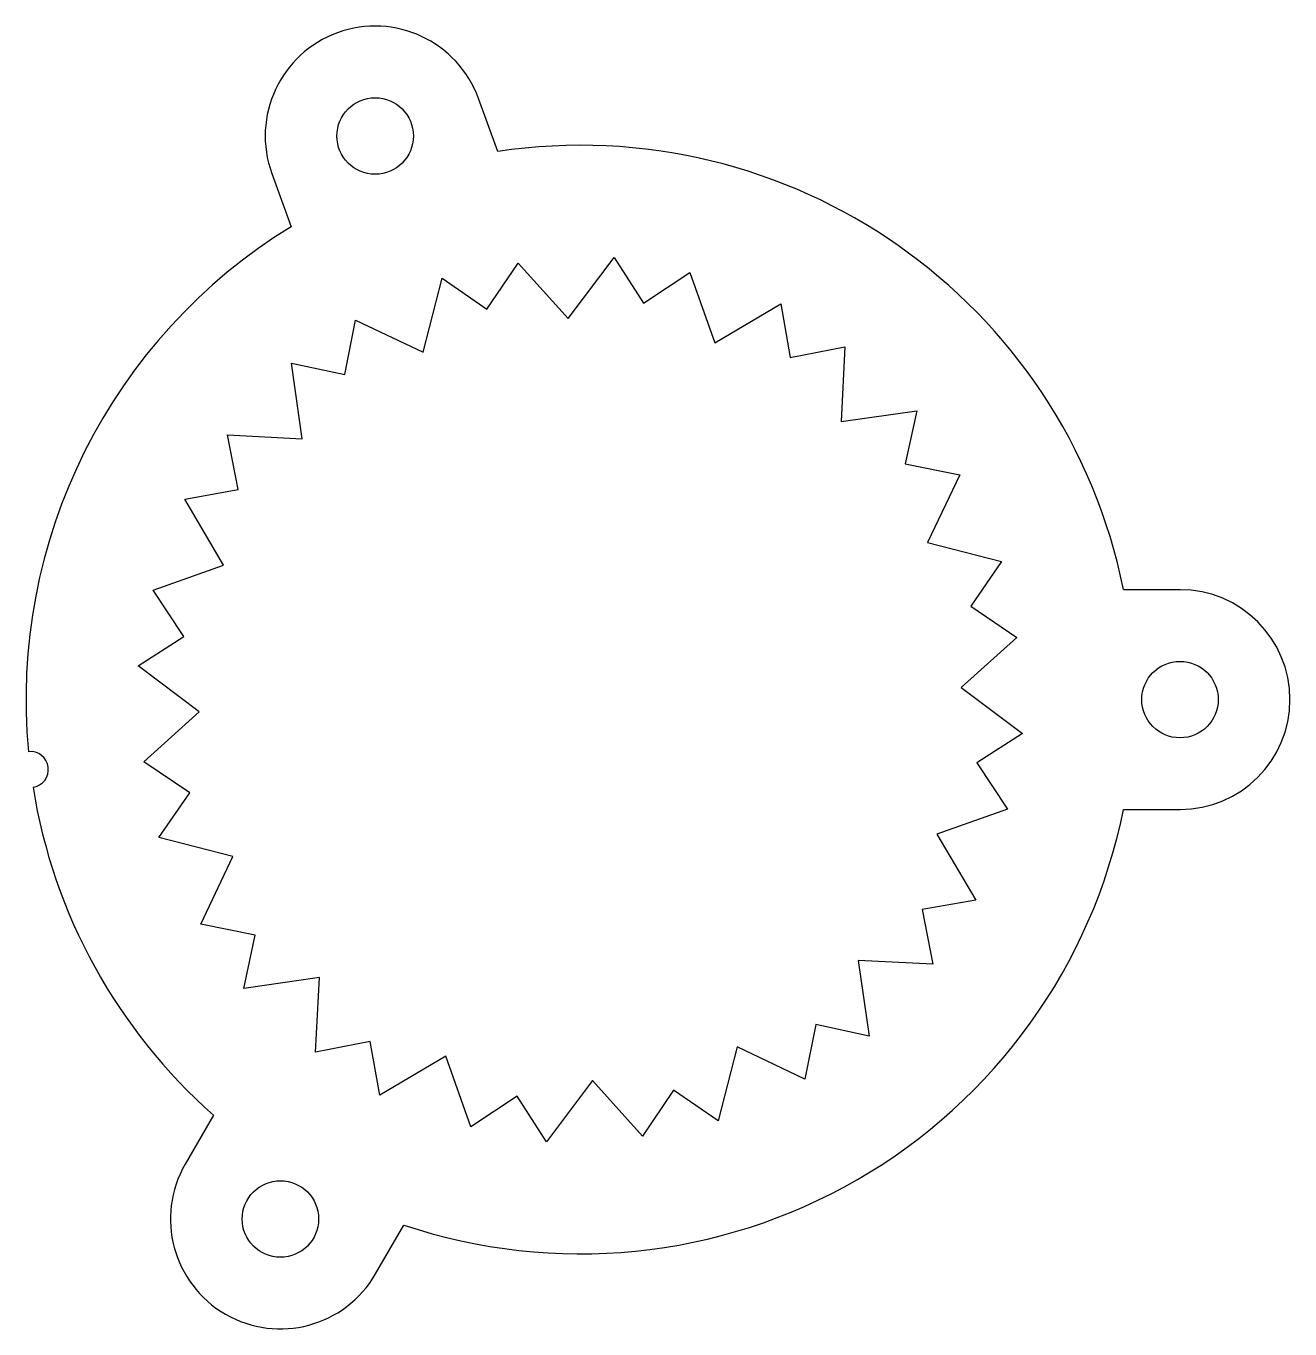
# Model space of a CAD drawing. Header units: millimetres. Extents: x -46 to 59, y -53 to 56.
import ezdxf

# ---------------------------------------------------------------- set-up
doc = ezdxf.new("R2010")
doc.units = ezdxf.units.MM

msp = doc.modelspace()

# ---------------------------------------------------------------- linework, layer by layer
for p, q in [((-6.91, 45.87), (-8.52, 50.32)), ((-25.81, 44.03), (-24.2, 39.58)), ((-7.81, 32.68), (-5.21, 36.53)), ((-5.21, 36.53), (-1.02, 31.89)), ((-1.02, 31.89), (2.83, 37.01)), ((2.83, 37.01), (5.29, 33.18)), ((-13.14, 29.07), (-11.55, 35.27)), ((-11.55, 35.27), (-7.81, 32.68)), ((5.29, 33.18), (9.16, 35.75)), ((9.16, 35.75), (11.26, 29.85)), ((11.26, 29.85), (16.78, 33.11)), ((16.78, 33.11), (17.58, 28.63)), ((-19.72, 27.2), (-18.8, 31.76)), ((-18.8, 31.76), (-13.14, 29.07)), ((17.58, 28.63), (22.15, 29.52)), ((22.15, 29.52), (21.83, 23.27)), ((-24.17, 28.17), (-19.72, 27.2)), ((-23.27, 21.83), (-24.17, 28.17)), ((21.83, 23.27), (28.17, 24.17)), ((28.17, 24.17), (27.2, 19.72)), ((-29.52, 22.15), (-23.27, 21.83)), ((-28.63, 17.58), (-29.52, 22.15)), ((27.2, 19.72), (31.76, 18.8)), ((31.76, 18.8), (29.07, 13.14)), ((-33.11, 16.78), (-28.63, 17.58)), ((-29.85, 11.26), (-33.11, 16.78)), ((29.07, 13.14), (35.27, 11.55)), ((-35.75, 9.16), (-29.85, 11.26)), ((35.27, 11.55), (32.68, 7.81)), ((-33.18, 5.29), (-35.75, 9.16)), ((50.2, 9.2), (45.47, 9.2)), ((32.68, 7.81), (36.53, 5.21)), ((-37.01, 2.83), (-33.18, 5.29)), ((36.53, 5.21), (31.89, 1.02)), ((-31.89, -1.02), (-37.01, 2.83)), ((31.89, 1.02), (37.01, -2.83)), ((-36.53, -5.21), (-31.89, -1.02)), ((37.01, -2.83), (33.18, -5.29)), ((-32.68, -7.81), (-36.53, -5.21)), ((33.18, -5.29), (35.75, -9.16)), ((-35.27, -11.55), (-32.68, -7.81)), ((35.75, -9.16), (29.85, -11.26)), ((45.47, -9.2), (50.2, -9.2)), ((-29.07, -13.14), (-35.27, -11.55)), ((29.85, -11.26), (33.11, -16.78)), ((-31.76, -18.8), (-29.07, -13.14)), ((33.11, -16.78), (28.63, -17.58)), ((28.63, -17.58), (29.52, -22.15)), ((-27.2, -19.72), (-31.76, -18.8)), ((-28.17, -24.17), (-27.2, -19.72)), ((23.27, -21.83), (24.17, -28.17)), ((29.52, -22.15), (23.27, -21.83)), ((-21.83, -23.27), (-28.17, -24.17)), ((-22.15, -29.52), (-21.83, -23.27)), ((19.72, -27.2), (18.8, -31.76)), ((24.17, -28.17), (19.72, -27.2)), ((-17.58, -28.63), (-22.15, -29.52)), ((-16.78, -33.11), (-17.58, -28.63)), ((13.14, -29.07), (11.55, -35.27)), ((18.8, -31.76), (13.14, -29.07)), ((-11.26, -29.85), (-16.78, -33.11)), ((-9.16, -35.75), (-11.26, -29.85)), ((1.02, -31.89), (-2.83, -37.01)), ((5.21, -36.53), (1.02, -31.89)), ((7.81, -32.68), (5.21, -36.53)), ((11.55, -35.27), (7.81, -32.68)), ((-5.29, -33.18), (-9.16, -35.75)), ((-2.83, -37.01), (-5.29, -33.18)), ((-30.7, -34.78), (-33.07, -38.87)), ((-17.13, -48.07), (-14.77, -43.98))]:
    msp.add_line(p, q)
for centre in [(-17.17, 47.17), (50.2, 0), (-25.1, -43.47)]:
    msp.add_circle(centre, 3.2)
for centre, radius, start, end in [((-17.17, 47.17), 9.2, 20, 200), ((0, 0), 46.39, 11.4392, 98.5608), ((0, 0), 46.39, 121.4392, 185.3972), ((50.2, 0), 9.2, -90, 90), ((-46.02, -5.85), 1.5, -81.8236, 96.3236), ((0, 0), 46.39, 189.1028, 228.5608), ((0, 0), 46.39, 251.4392, 348.5608), ((-25.1, -43.47), 9.2, 150, 330)]:
    msp.add_arc(centre, radius, start, end)

doc.saveas('drawing.dxf')
